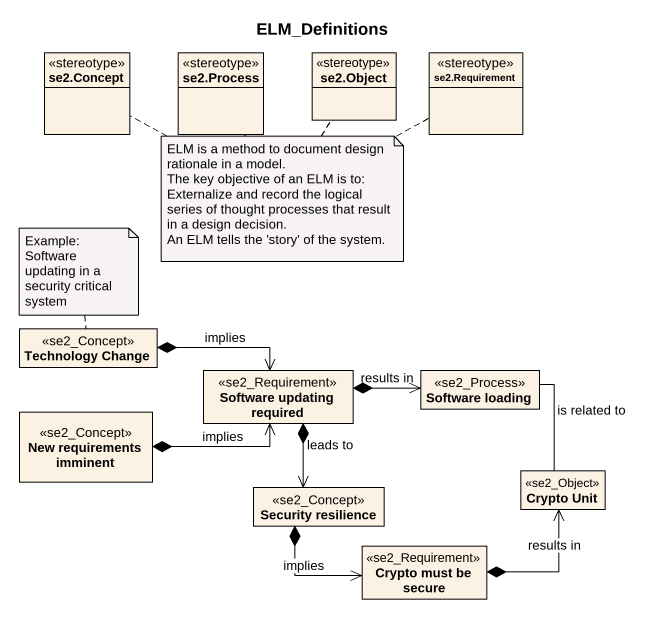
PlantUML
@startuml
title ELM_Definitions
hide circle
hide empty members
class "se2.Concept" as se2_Concept <<stereotype>>
class "se2.Process" as se2_Process <<stereotype>>
class "se2.Object" as se2_Object <<stereotype>>
class "se2.Requirement" as se2_Requirement <<stereotype>>
class "Technology Change" as Technology_Change <<se2_Concept>>
class "Software updating required" as Software_updating_required <<se2_Requirement>>
class "Software loading" as Software_loading <<se2_Process>>
class "New requirements imminent" as New_requirements_imminent <<se2_Concept>>
class "Security resilience" as Security_resilience <<se2_Concept>>
class "Crypto Unit" as Crypto_Unit <<se2_Object>>
class "Crypto must be secure" as Crypto_must_be_secure <<se2_Requirement>>
Technology_Change *-right-> Software_updating_required : implies
Software_updating_required *-right-> Software_loading : results in
Software_updating_required *--> Security_resilience : leads to
Software_loading -- Crypto_Unit : is related to
New_requirements_imminent *-right-> Software_updating_required : implies
Security_resilience *--> Crypto_must_be_secure : implies
Crypto_must_be_secure *-right-> Crypto_Unit : results in
note as N1
  ELM is a method to document design rationale in a model.
  The key objective of an ELM is to:
  Externalize and record the logical series of thought processes that result in a design decision.
  An ELM tells the 'story' of the system.
end note
N1 .. se2_Requirement
N1 .. se2_Object
N1 .. se2_Process
N1 .. se2_Concept
note top of Technology_Change : Example: Software updating in a security critical system
@enduml
